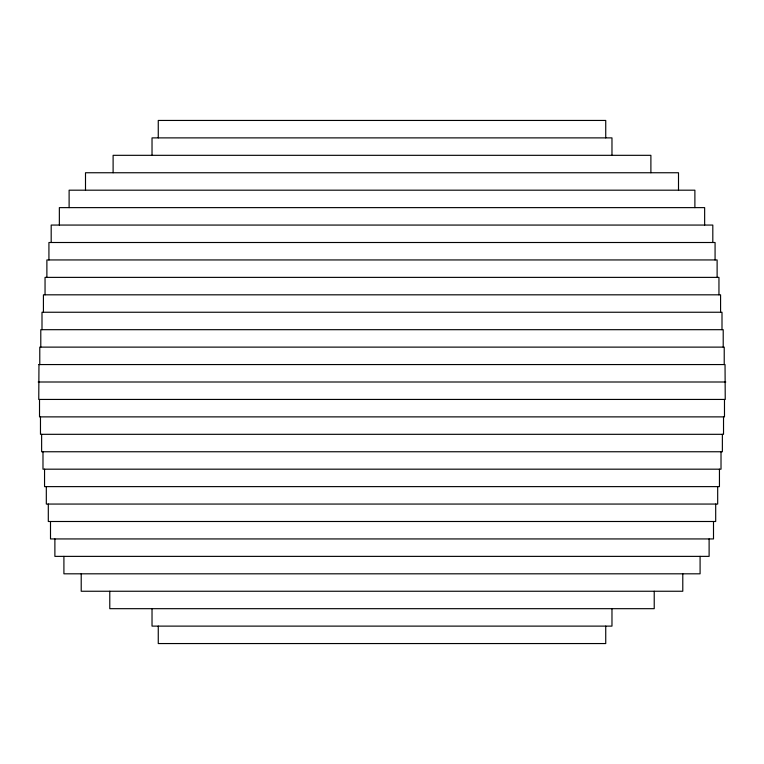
<?xml version="1.0" encoding="UTF-8"?>
<svg xmlns="http://www.w3.org/2000/svg" width="764" height="764" viewBox="0 0 764 764"><rect width="100%" height="100%" fill="white"/><g stroke="black" fill="none" stroke-linecap="round" stroke-linejoin="round"><path stroke-width="1.15" d="M38.2 382L725.8 382M724.482 399.438L724.482 416.877L39.518 416.877L39.518 399.438M724.224 364.562L724.224 347.123L39.776 347.123L39.776 364.562M723.527 416.877L723.527 434.315L40.473 434.315L40.473 416.877M723.212 347.123L723.212 329.685L40.788 329.685L40.788 347.123M722.372 434.315L722.372 451.753L41.628 451.753L41.628 434.315M721.999 329.685L721.999 312.247L42.001 312.247L42.001 329.685M721.015 451.753L721.015 469.182L42.985 469.182L42.985 451.753M720.576 312.247L720.576 294.818L43.424 294.818L43.424 312.247M719.449 469.182L719.449 486.62L44.551 486.62L44.551 469.182M718.953 294.818L718.953 277.38L45.047 277.38L45.047 294.818M717.683 486.62L717.683 504.059L46.317 504.059L46.317 486.62M717.119 277.38L717.119 259.941L46.881 259.941L46.881 277.38M715.696 504.059L715.696 521.497L48.304 521.497L48.304 504.059M715.075 259.941L715.075 242.503L48.925 242.503L48.925 259.941M713.5 521.497L713.5 538.935L50.5 538.935L50.5 521.497M712.812 242.503L712.812 225.065L51.188 225.065L51.188 242.503M709.116 538.935L709.116 556.373L54.884 556.373L54.884 538.935M704.647 225.065L704.647 207.627L59.353 207.627L59.353 225.065M700.091 556.373L700.091 573.812L63.909 573.812L63.909 556.373M694.887 207.627L694.887 190.188L69.113 190.188L69.113 207.627M682.787 573.812L682.787 591.25L81.213 591.25L81.213 573.812M678.499 190.188L678.499 172.75L85.501 172.75L85.501 190.188M654.223 591.25L654.223 608.679L109.777 608.679L109.777 591.25M650.89 172.75L650.89 155.321L113.11 155.321L113.11 172.75M611.974 155.321L611.974 137.883L152.026 137.883L152.026 155.321M611.974 608.679L611.974 626.117L152.026 626.117L152.026 608.679M605.737 137.883L605.737 120.445L158.263 120.445L158.263 137.883M605.737 626.117L605.737 643.555L158.263 643.555L158.263 626.117M38.964 364.562L38.763 399.438L725.237 399.438L725.036 364.562L38.964 364.562"/></g></svg>
